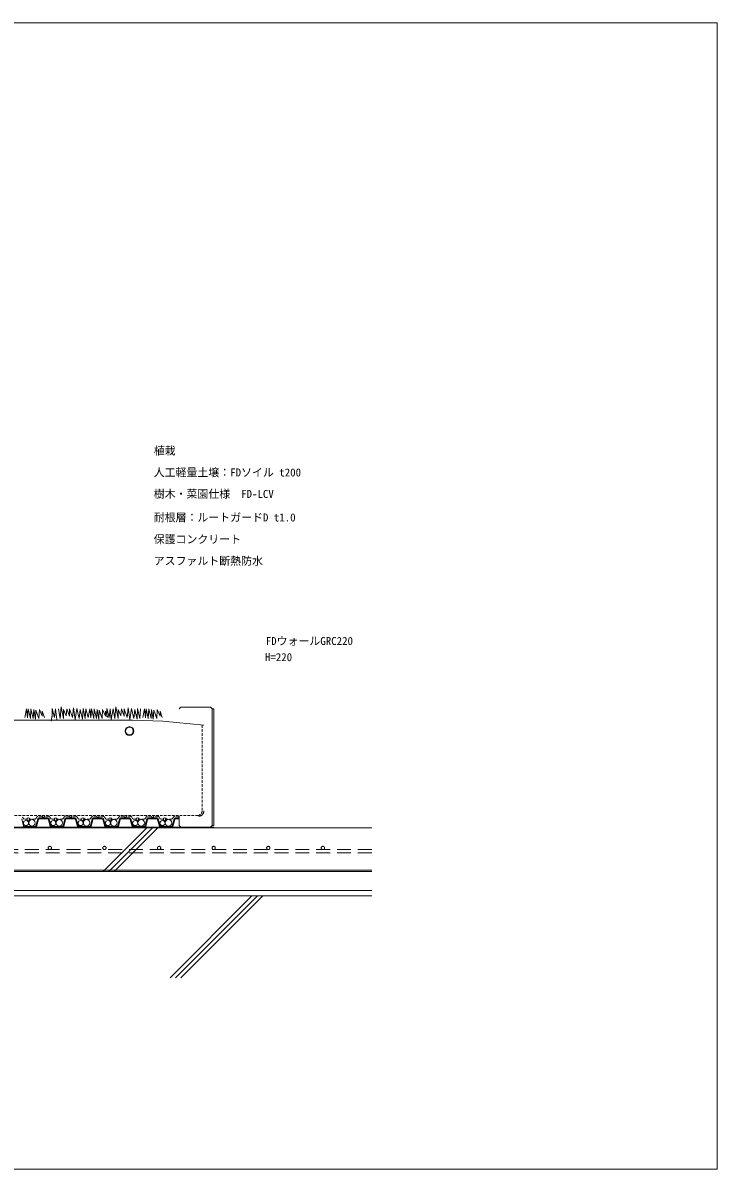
# Model space of a CAD drawing. Units: millimetres, scale not verified. Extents: x -1485 to 1485, y -1050 to 1050.
# Drawn here: x 214 to 1485, y -1050 to 1050 of the extents above; entities that cross this region are included whole.
import ezdxf
from ezdxf.enums import TextEntityAlignment as Align

# ---------------------------------------------------------------- set-up
doc = ezdxf.new("R2010")
doc.units = ezdxf.units.MM
doc.header["$LTSCALE"] = 4
for name, pattern in [('DASHED1', [1.8, 1.2, -0.6]), ('USER1', [19.05, 12.7, -6.35]), ('USER2', [9.525, 6.35, -3.175])]:
    doc.linetypes.add(name, pattern=pattern)
for name, color, linetype, lineweight in [('0-1_0-0', 4, 'Continuous', 18), ('0-2_0', 9, 'Continuous', 18), ('0-3_HATCH', 3, 'Continuous', 18), ('0-4_KUTAI', 1, 'Continuous', 18), ('0-5_BOUSUI', 6, 'Continuous', 18), ('0-6_dannnetu', 2, 'Continuous', 18), ('0-7_tensen', 7, 'USER2', 18), ('0-8_bousui2', 7, 'Continuous', 18), ('0-9_buhin', 1, 'Continuous', 18), ('0-A_FD-L', 8, 'Continuous', 18), ('0-C_GREEN', 4, 'Continuous', 18)]:
    doc.layers.add(name, color=color, linetype=linetype, lineweight=lineweight)
doc.layers.add('0-D_MOJI', color=7, linetype='Continuous')
doc.styles.add('ＭＳ ゴシック', font='')
doc.styles.get('ＭＳ ゴシック').set_extended_font_data('MS Gothic')

msp = doc.modelspace()

# ---------------------------------------------------------------- linework, layer by layer
at = {"layer": '0-1_0-0'}
for p, q in [((500.155, -206.609), (503.155, -203.609)), ((503.155, -203.609), (557.155, -203.609)), ((557.155, -203.609), (560.155, -206.609)), ((560.155, -206.609), (560.155, -420.61)), ((500.155, -403.61), (500.155, -420.61)), ((557.155, -423.609), (560.155, -420.61)), ((560.155, -420.61), (563.155, -420.61))]:
    msp.add_line(p, q, dxfattribs=at)
for points in [[(560.155, -206.609), (563.155, -206.609), (563.155, -420.61)], [(500.155, -420.61), (503.155, -423.609), (557.155, -423.609)]]:
    msp.add_lwpolyline(points, dxfattribs=at)
at = {"layer": '0-2_0'}
msp.add_lwpolyline([(-1485, -1050), (1485, -1050), (1485, 1050), (-1485, 1050)], close=True, dxfattribs=at)
at = {"layer": '0-3_HATCH'}
for p, q in [((440.797, -424.609), (360.797, -504.609)), ((450.797, -424.609), (370.797, -504.609)), ((460.797, -424.609), (380.797, -504.609)), ((483.111, -699.609), (633.111, -549.609)), ((493.111, -699.609), (643.111, -549.609)), ((503.111, -699.609), (653.111, -549.609))]:
    msp.add_line(p, q, dxfattribs=at)
at = {"layer": '0-4_KUTAI'}
for p, q in [((852.513, -424.609), (-853.238, -424.609)), ((852.513, -549.609), (-853.238, -549.609))]:
    msp.add_line(p, q, dxfattribs=at)
msp.add_lwpolyline([(-116.666, -227.748), (414.431, -227.748), (470.185, -229.297), (545.155, -236.794)], dxfattribs=at)
at = {"layer": '0-5_BOUSUI'}
msp.add_line((852.513, -539.609), (-853.238, -539.609), dxfattribs=at)
at = {"layer": '0-6_dannnetu'}
msp.add_line((852.513, -504.609), (-853.238, -504.609), dxfattribs=at)
at = {"layer": '0-7_tensen'}
for p, q in [((852.513, -464.609), (-853.238, -464.609)), ((852.513, -470.609), (-853.238, -470.609))]:
    msp.add_line(p, q, dxfattribs=at)
for centre in [(263.111, -461.609), (363.111, -461.609), (463.111, -461.609), (563.111, -461.609), (663.111, -461.609), (763.111, -461.609)]:
    msp.add_circle(centre, 3, dxfattribs=at)
at = {"layer": '0-8_bousui2'}
msp.add_line((-853.238, -502.109), (852.513, -502.109), dxfattribs=at)
at = {"layer": '0-9_buhin'}
for radius in [8, 7]:
    msp.add_circle((408.709, -247.402), radius, dxfattribs=at)
at = {"layer": '0-A_FD-L', "color": 3, "linetype": 'DASHED1'}
for p, q in [((542.155, -236.794), (542.155, -393.609)), ((534.456, -402.409), (-113.666, -402.409))]:
    msp.add_line(p, q, dxfattribs=at)
at = {"layer": '0-A_FD-L'}
for p, q in [((215.005, -420.998), (211.547, -408.092)), ((240.752, -408.092), (237.294, -420.998)), ((242.002, -409.221), (238.544, -422.127)), ((263.754, -422.127), (260.296, -409.221)), ((265.005, -420.998), (261.547, -408.092)), ((290.752, -408.092), (287.294, -420.998)), ((292.002, -409.221), (288.544, -422.127)), ((313.754, -422.127), (310.296, -409.221)), ((315.005, -420.998), (311.547, -408.092)), ((340.752, -408.092), (337.294, -420.998)), ((342.002, -409.221), (338.544, -422.127)), ((363.754, -422.127), (360.296, -409.221)), ((365.005, -420.998), (361.547, -408.092)), ((390.752, -408.092), (387.294, -420.998)), ((392.002, -409.221), (388.544, -422.127)), ((413.754, -422.127), (410.296, -409.221)), ((415.005, -420.998), (411.547, -408.092)), ((440.752, -408.092), (437.294, -420.998)), ((442.002, -409.221), (438.544, -422.127)), ((463.754, -422.127), (460.296, -409.221)), ((465.005, -420.998), (461.547, -408.092)), ((490.752, -408.092), (487.294, -420.998)), ((492.002, -409.221), (488.544, -422.127)), ((500.155, -406.609), (492.684, -406.609)), ((500.155, -408.109), (493.451, -408.109)), ((236.612, -423.609), (215.686, -423.609)), ((235.845, -422.109), (216.454, -422.109)), ((286.612, -423.609), (265.686, -423.609)), ((285.845, -422.109), (266.454, -422.109)), ((336.612, -423.609), (315.686, -423.609)), ((335.845, -422.109), (316.454, -422.109)), ((386.612, -423.609), (365.686, -423.609)), ((385.845, -422.109), (366.454, -422.109)), ((436.612, -423.609), (415.686, -423.609)), ((435.845, -422.109), (416.454, -422.109)), ((486.612, -423.609), (465.686, -423.609)), ((485.845, -422.109), (466.454, -422.109))]:
    msp.add_line(p, q, dxfattribs=at)
at = {"layer": '0-A_FD-L', "linetype": 'DASHED1'}
for p, q in [((214.712, -407.881), (213.023, -405.066)), ((236.3, -408.609), (215.999, -408.609)), ((239.275, -405.066), (237.586, -407.881)), ((248.321, -403.609), (241.848, -403.609)), ((260.451, -403.609), (253.978, -403.609)), ((264.712, -407.881), (263.023, -405.066)), ((286.3, -408.609), (265.999, -408.609)), ((289.275, -405.066), (287.586, -407.881)), ((298.321, -403.609), (291.848, -403.609)), ((310.451, -403.609), (303.978, -403.609)), ((314.712, -407.881), (313.023, -405.066)), ((336.3, -408.609), (315.999, -408.609)), ((339.275, -405.066), (337.586, -407.881)), ((348.321, -403.609), (341.848, -403.609)), ((360.451, -403.609), (353.978, -403.609)), ((364.712, -407.881), (363.023, -405.066)), ((386.3, -408.609), (365.999, -408.609)), ((389.275, -405.066), (387.586, -407.881)), ((398.321, -403.609), (391.848, -403.609)), ((410.451, -403.609), (403.978, -403.609)), ((414.712, -407.881), (413.023, -405.066)), ((436.3, -408.609), (415.999, -408.609)), ((439.275, -405.066), (437.586, -407.881)), ((448.321, -403.609), (441.848, -403.609)), ((460.451, -403.609), (453.978, -403.609)), ((464.712, -407.881), (463.023, -405.066)), ((486.3, -408.609), (465.999, -408.609)), ((489.275, -405.066), (487.586, -407.881)), ((498.321, -403.609), (491.848, -403.609))]:
    msp.add_line(p, q, dxfattribs=at)
at = {"layer": '0-A_FD-L', "color": 6}
for q in [(-853.238, -423.609), (563.155, -424.609)]:
    msp.add_line((563.155, -423.609), q, dxfattribs=at)
at = {"layer": '0-A_FD-L'}
for points in [[(259.615, -406.609), (251.149, -406.609), (242.684, -406.609)], [(258.847, -408.109), (251.149, -408.109), (243.451, -408.109)], [(309.615, -406.609), (301.149, -406.609), (292.684, -406.609)], [(308.847, -408.109), (301.149, -408.109), (293.451, -408.109)], [(359.615, -406.609), (351.149, -406.609), (342.684, -406.609)], [(358.847, -408.109), (351.149, -408.109), (343.451, -408.109)], [(409.615, -406.609), (401.149, -406.609), (392.684, -406.609)], [(408.847, -408.109), (401.149, -408.109), (393.451, -408.109)], [(459.615, -406.609), (451.149, -406.609), (442.684, -406.609)], [(458.847, -408.109), (451.149, -408.109), (443.451, -408.109)]]:
    msp.add_lwpolyline(points, dxfattribs=at)
for centre, radius in [((219.367, -415.992), 4.654), ((223.597, -409.006), 2.82), ((230.366, -415.71), 5.923), ((269.367, -415.992), 4.654), ((273.597, -409.006), 2.82), ((280.366, -415.71), 5.923), ((319.367, -415.992), 4.654), ((323.597, -409.006), 2.82), ((330.366, -415.71), 5.923), ((369.367, -415.992), 4.654), ((373.597, -409.006), 2.82), ((380.366, -415.71), 5.923), ((419.367, -415.992), 4.654), ((423.597, -409.006), 2.82), ((430.366, -415.71), 5.923), ((469.367, -415.992), 4.654), ((473.597, -409.006), 2.82), ((480.366, -415.71), 5.923)]:
    msp.add_circle(centre, radius, dxfattribs=at)
at = {"layer": '0-A_FD-L', "color": 3, "linetype": 'DASHED1'}
msp.add_arc((532.25, -392.712), 9.945, 282.81259, 354.8236, dxfattribs=at)
at = {"layer": '0-A_FD-L', "color": 3, "linetype": 'USER1'}
msp.add_arc((535.155, -393.609), 10, 270, 0, dxfattribs=at)
at = {"layer": '0-A_FD-L', "linetype": 'DASHED1'}
for centre, radius, start, end in [((215.999, -407.109), 1.5, 210.96376, 270), ((236.3, -407.109), 1.5, 270, 329.03624), ((241.848, -406.609), 3, 90, 149.03624), ((248.321, -404.609), 1, 19.47122, 90), ((251.149, -403.609), 2, 199.47122, 270), ((251.149, -403.609), 2, 270, 340.52878), ((253.978, -404.609), 1, 90, 160.52878), ((260.451, -406.609), 3, 30.96376, 90), ((265.999, -407.109), 1.5, 210.96376, 270), ((286.3, -407.109), 1.5, 270, 329.03624), ((291.848, -406.609), 3, 90, 149.03624), ((298.321, -404.609), 1, 19.47122, 90), ((301.149, -403.609), 2, 199.47122, 270), ((301.149, -403.609), 2, 270, 340.52878), ((303.978, -404.609), 1, 90, 160.52878), ((310.451, -406.609), 3, 30.96376, 90), ((315.999, -407.109), 1.5, 210.96376, 270), ((336.3, -407.109), 1.5, 270, 329.03624), ((341.848, -406.609), 3, 90, 149.03624), ((348.321, -404.609), 1, 19.47122, 90), ((351.149, -403.609), 2, 199.47122, 270), ((351.149, -403.609), 2, 270, 340.52878), ((353.978, -404.609), 1, 90, 160.52878), ((360.451, -406.609), 3, 30.96376, 90), ((365.999, -407.109), 1.5, 210.96376, 270), ((386.3, -407.109), 1.5, 270, 329.03624), ((391.848, -406.609), 3, 90, 149.03624), ((398.321, -404.609), 1, 19.47122, 90), ((401.149, -403.609), 2, 199.47122, 270), ((401.149, -403.609), 2, 270, 340.52878), ((403.978, -404.609), 1, 90, 160.52878), ((410.451, -406.609), 3, 30.96376, 90), ((415.999, -407.109), 1.5, 210.96376, 270), ((436.3, -407.109), 1.5, 270, 329.03624), ((441.848, -406.609), 3, 90, 149.03624), ((448.321, -404.609), 1, 19.47122, 90), ((451.149, -403.609), 2, 199.47122, 270), ((451.149, -403.609), 2, 270, 340.52878), ((453.978, -404.609), 1, 90, 160.52878), ((460.451, -406.609), 3, 30.96376, 90), ((465.999, -407.109), 1.5, 210.96376, 270), ((486.3, -407.109), 1.5, 270, 329.03624), ((491.848, -406.609), 3, 90, 149.03624), ((498.321, -404.609), 1, 19.47122, 90), ((501.149, -403.609), 2, 199.47122, 240.17254)]:
    msp.add_arc(centre, radius, start, end, dxfattribs=at)
at = {"layer": '0-A_FD-L'}
for centre, radius, start, end in [((242.684, -408.609), 2, 90, 165), ((243.451, -409.609), 1.5, 90, 165), ((258.847, -409.609), 1.5, 15, 90), ((259.615, -408.609), 2, 15, 90), ((292.684, -408.609), 2, 90, 165), ((293.451, -409.609), 1.5, 90, 165), ((308.847, -409.609), 1.5, 15, 90), ((309.615, -408.609), 2, 15, 90), ((342.684, -408.609), 2, 90, 165), ((343.451, -409.609), 1.5, 90, 165), ((358.847, -409.609), 1.5, 15, 90), ((359.615, -408.609), 2, 15, 90), ((392.684, -408.609), 2, 90, 165), ((393.451, -409.609), 1.5, 90, 165), ((408.847, -409.609), 1.5, 15, 90), ((409.615, -408.609), 2, 15, 90), ((442.684, -408.609), 2, 90, 165), ((443.451, -409.609), 1.5, 90, 165), ((458.847, -409.609), 1.5, 15, 90), ((459.615, -408.609), 2, 15, 90), ((492.684, -408.609), 2, 90, 165), ((493.451, -409.609), 1.5, 90, 165), ((215.686, -421.609), 2, 195, 270), ((216.454, -420.609), 1.5, 195, 270), ((235.845, -420.609), 1.5, 270, 345), ((236.612, -421.609), 2, 270, 345), ((265.686, -421.609), 2, 195, 270), ((266.454, -420.609), 1.5, 195, 270), ((285.845, -420.609), 1.5, 270, 345), ((286.612, -421.609), 2, 270, 345), ((315.686, -421.609), 2, 195, 270), ((316.454, -420.609), 1.5, 195, 270), ((335.845, -420.609), 1.5, 270, 345), ((336.612, -421.609), 2, 270, 345), ((365.686, -421.609), 2, 195, 270), ((366.454, -420.609), 1.5, 195, 270), ((385.845, -420.609), 1.5, 270, 345), ((386.612, -421.609), 2, 270, 345), ((415.686, -421.609), 2, 195, 270), ((416.454, -420.609), 1.5, 195, 270), ((435.845, -420.609), 1.5, 270, 345), ((436.612, -421.609), 2, 270, 345), ((465.686, -421.609), 2, 195, 270), ((466.454, -420.609), 1.5, 195, 270), ((485.845, -420.609), 1.5, 270, 345), ((486.612, -421.609), 2, 270, 345)]:
    msp.add_arc(centre, radius, start, end, dxfattribs=at)
at = {"layer": '0-C_GREEN'}
for p, q in [((227.417, -224.42), (223.314, -206.984)), ((275.639, -226.471), (273.588, -206.984)), ((283.844, -202.881), (281.793, -224.42)), ((312.563, -205.958), (309.486, -226.471)), ((322.82, -225.446), (318.717, -208.009)), ((343.334, -224.42), (339.231, -206.984)), ((383.844, -202.881), (381.793, -224.42)), ((412.563, -205.958), (409.486, -226.471)), ((422.82, -225.446), (418.717, -208.009)), ((443.334, -224.42), (439.231, -206.984)), ((268.459, -210.061), (265.382, -229.548)), ((422.82, -225.446), (418.717, -210.061))]:
    msp.add_line(p, q, dxfattribs=at)
for points in [[(223.314, -206.984), (222.288, -223.394), (220.237, -206.984), (217.16, -222.369)], [(253.059, -222.369), (248.956, -211.086), (248.956, -220.317), (243.828, -208.009), (242.802, -224.42), (237.674, -209.035), (236.648, -225.446), (233.571, -208.009), (232.545, -224.42), (228.442, -206.984), (227.417, -224.42)], [(273.588, -206.984), (271.536, -222.369), (267.434, -205.958), (267.434, -221.343)], [(281.793, -224.42), (278.716, -206.984), (281.793, -224.42)], [(299.229, -206.984), (299.229, -220.317), (294.101, -206.984), (293.075, -219.292), (287.947, -208.009), (287.947, -224.42), (283.844, -202.881)], [(309.486, -226.471), (306.409, -204.932), (304.358, -222.369), (299.229, -206.984)], [(318.717, -208.009), (316.666, -224.42), (312.563, -205.958)], [(328.974, -206.984), (327.948, -224.42), (323.846, -205.958), (322.82, -225.446)], [(339.231, -206.984), (338.205, -223.394), (336.154, -206.984), (333.077, -222.369), (328.974, -206.984)], [(368.975, -222.369), (364.873, -211.086), (364.873, -220.317), (359.744, -208.009), (358.719, -224.42), (353.59, -209.035), (352.565, -225.446), (349.488, -208.009), (348.462, -224.42), (344.359, -206.984), (343.334, -224.42)], [(373.588, -206.984), (371.536, -222.369), (367.434, -205.958), (367.434, -221.343)], [(378.716, -206.984), (375.639, -226.471), (373.588, -206.984)], [(381.793, -224.42), (378.716, -206.984), (381.793, -224.42)], [(399.229, -206.984), (399.229, -220.317), (394.101, -206.984), (393.075, -219.292), (387.947, -208.009), (387.947, -224.42), (383.844, -202.881)], [(409.486, -226.471), (406.409, -204.932), (404.358, -222.369), (399.229, -206.984)], [(418.717, -208.009), (416.666, -224.42), (412.563, -205.958)], [(428.974, -206.984), (427.948, -224.42), (423.846, -205.958), (422.82, -225.446)], [(439.231, -206.984), (438.205, -223.394), (436.154, -206.984), (433.077, -222.369)], [(468.975, -222.369), (464.873, -211.086), (464.873, -220.317), (459.744, -208.009), (458.719, -224.42), (453.59, -209.035), (452.565, -225.446), (449.488, -208.009), (448.462, -224.42), (444.359, -206.984), (443.334, -224.42)]]:
    msp.add_lwpolyline(points, dxfattribs=at)

# ---------------------------------------------------------------- texts
at = {"layer": '0-D_MOJI', "style": 'ＭＳ ゴシック'}
for s, p in [('植栽', (453.33, 254.593)), ('人工軽量土壌：FDソイル t200', (453.33, 214.593)), ('樹木・菜園仕様\u3000FD-LCV', (453.33, 175.303)), ('耐根層：ルートガードD t1.0', (453.33, 132.182)), ('保護コンクリート', (453.33, 92.182)), ('アスファルト断熱防水', (453.33, 52.537)), ('FDウォールGRC220', (658.424, -94.151)), ('H=220', (656.894, -123.741))]:
    msp.add_text(s, height=14.66, dxfattribs=at).set_placement(p, align=Align.BOTTOM_LEFT)

doc.saveas('drawing.dxf')
